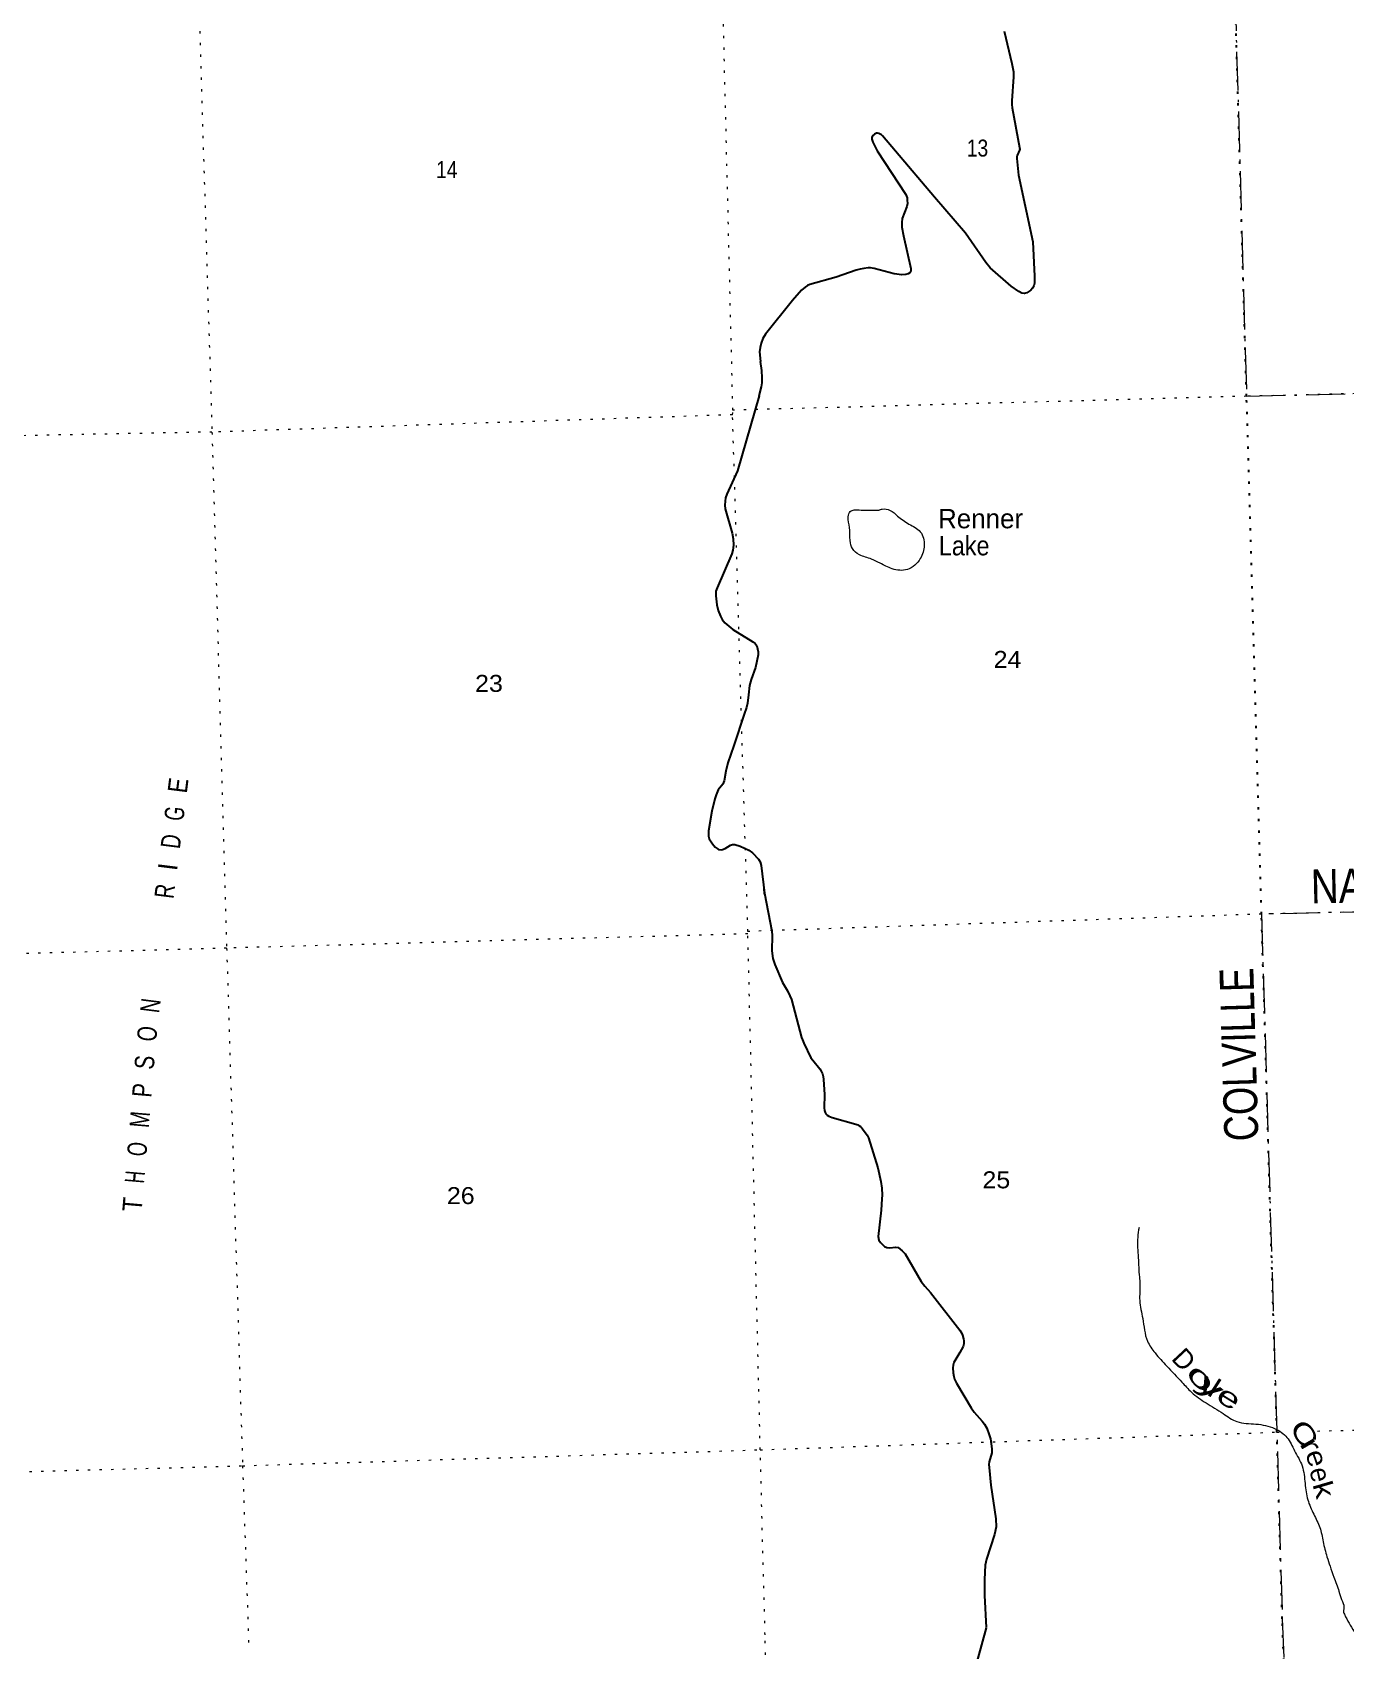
# Model space of a CAD drawing. Header units: feet. Extents: x 485078 to 733631, y 372822 to 564222.
# Drawn here: x 675762 to 689302, y 469869 to 486560 of the extents above; entities that cross this region are included whole.
import ezdxf

# ---------------------------------------------------------------- set-up
doc = ezdxf.new("R2010")
doc.units = ezdxf.units.FT
doc.header["$LTSCALE"] = 80
doc.linetypes.add('DOT_DASHED', pattern=[7.7, 5, -1.2, 0.3, -1.2])
doc.linetypes.add('DOTTED', pattern=[1.5, 0.3, -1.2])
for name, color, linetype, lineweight in [('29', 7, 'Continuous', 25), ('39', 7, 'Continuous', 13), ('41', 7, 'Continuous', 13), ('44', 7, 'DOT_DASHED', 13), ('6', 7, 'DOTTED', 25), ('7', 7, 'DOTTED', 13)]:
    doc.layers.add(name, color=color, linetype=linetype, lineweight=lineweight)
doc.layers.add('42', color=7, linetype='Continuous')

msp = doc.modelspace()

# ---------------------------------------------------------------- linework, layer by layer
at = {"layer": '29'}
msp.add_line((683255.46, 482811.83), (683032.17, 482037.59), dxfattribs=at)
for points in [[(685782.74, 486573.83), (685860.75, 486239.86), (685877.03, 486152.06), (685878.09, 486101.07), (685859.69, 485853.89), (685860.75, 485814.83), (685865.11, 485783.41), (685940.97, 485372.47), (685942.06, 485357.3), (685938.78, 485346.44), (685914.96, 485288.99), (685911.71, 485278.14), (685912.77, 485259.7), (685930.11, 485086.22), (686077.5, 484400.97), (686094.83, 484045.34), (686093.79, 483974.86), (686087.29, 483944.5), (686074.28, 483920.65), (686055.86, 483901.13), (686037.44, 483885.95), (686014.68, 483874.02), (685989.75, 483868.6), (685964.79, 483871.86), (685932.32, 483887.03), (685852.08, 483941.25), (685636.45, 484133.17), (685593.1, 484185.22), (685383.92, 484487.71), (685063.14, 484860.69), (684526.71, 485493.94), (684516.95, 485502.57), (684490.94, 485516.71), (684475.77, 485519.96), (684464.93, 485519.92), (684443.26, 485509.12), (684424.83, 485492.85), (684416.17, 485474.42), (684416.17, 485459.24), (684425.92, 485426.71), (684473.6, 485337.76), (684768.37, 484886.71), (684780.3, 484854.21), (684782.47, 484828.19), (684783.55, 484795.66), (684777.04, 484765.28), (684730.45, 484639.53), (684725.02, 484600.47), (684727.2, 484551.7), (684742.36, 484461.69), (684820.39, 484123.4), (684820.4, 484100.63), (684807.4, 484080.03), (684793.31, 484069.19), (684768.37, 484062.69), (684725.03, 484060.52), (684646.99, 484071.36), (684441.09, 484124.49), (684403.16, 484130.99), (684378.23, 484132.08), (684335.97, 484125.57), (684296.96, 484116.9), (684256.86, 484106.06), (684048.78, 484036.66), (683777.85, 483958.6), (683754, 483949.93), (683728.01, 483932.58), (683693.31, 483902.22), (683597.96, 483793.79), (683320.53, 483446.83), (683294.5, 483401.28), (683277.16, 483355.74), (683264.16, 483310.2), (683259.84, 483264.68), (683268.09, 483165.6)], [(683255.46, 482811.83), (683280.42, 482905.76), (683284.75, 482946.96), (683286.92, 482996.84), (683282.58, 483072.74), (683268.09, 483165.6)], [(683032.17, 482037.59), (682922.78, 481797.62), (682909.78, 481760.75), (682903.27, 481723.89), (682901.11, 481682.69), (682905.44, 481645.82), (682976.96, 481396.44), (682987.81, 481337.89), (682989.97, 481270.66), (682985.63, 481220.79), (682974.8, 481181.75), (682823.08, 480830.45), (682810.07, 480795.76), (682807.9, 480750.21), (682818.74, 480656.96), (682831.74, 480596.25), (682855.59, 480539.87), (682875.09, 480505.17), (682901.11, 480470.47), (682983.47, 480401.07), (683191.55, 480275.3), (683213.22, 480255.78), (683230.56, 480231.93), (683243.57, 480171.21), (683243.57, 480138.68), (683217.56, 480010.73), (683172.04, 479887.13), (683156.87, 479824.24), (683143.87, 479728.82), (683135.2, 479642.08), (683126.53, 479596.54), (683100.52, 479529.31)], [(683100.52, 479529.31), (682994.31, 479204.04), (682933.62, 479026.22), (682911.94, 478941.65), (682894.61, 478839.72), (682881.6, 478807.2), (682833.91, 478746.48), (682812.24, 478696.6), (682797.07, 478655.4), (682768.89, 478527.45), (682734.21, 478323.61), (682734.22, 478269.4), (682740.72, 478243.37), (682773.23, 478189.16), (682801.41, 478156.63), (682820.92, 478141.45), (682836.09, 478130.61), (682864.26, 478128.44), (682877.27, 478130.61), (682905.45, 478141.45), (682959.63, 478176.14), (682979.14, 478182.66), (683002.99, 478182.66), (683059.34, 478167.47), (683148.21, 478126.27), (683185.05, 478098.08), (683247.91, 478033.02), (683267.42, 478004.83), (683276.09, 477967.96), (683310.77, 477681.71), (683384.46, 477291.38)], [(683384.46, 477291.38), (683388.79, 477245.85), (683386.62, 477085.38), (683397.46, 477009.47), (683416.97, 476946.59), (683495, 476760.09), (683547.02, 476675.52), (683573.03, 476621.31), (683588.2, 476584.44), (683692.24, 476194.1), (683700.91, 476168.08), (683716.08, 476135.55), (683789.78, 475984.83), (683807.11, 475957.73), (683880.81, 475870.99), (683895.99, 475846.04), (683906.83, 475818.93), (683915.5, 475790.74), (683919.82, 475758.22), (683928.49, 475606.42), (683925.25, 475468.71), (683928.49, 475441.61), (683935, 475418.84), (683942.85, 475403.98), (683955.86, 475393.14), (683974.02, 475381.97), (684006.52, 475367.88), (684253.62, 475298.49), (684272.04, 475291.43), (684283.97, 475284.93), (684299.68, 475274.08), (684309.97, 475263.79), (684321.35, 475252.4), (684370.66, 475185.72), (684382.05, 475158.61), (684479.03, 474847.43), (684509.93, 474708.63), (684518.6, 474638.15), (684522.38, 474565.52), (684521.85, 474528.63), (684512.27, 474410.34)], [(684512.27, 474410.34), (684483.93, 474140.45), (684488.26, 474103.58), (684505.6, 474079.73), (684548.95, 474038.52), (684572.79, 474027.68), (684600.97, 474023.35), (684661.66, 474032.02), (684689.84, 474027.68), (684728.85, 473992.98), (684759.2, 473960.45), (684926.1, 473676.37), (684962.93, 473626.49), (685021.47, 473563.61), (685324.92, 473173.26), (685340.08, 473148.31), (685350.92, 473121.21), (685361.76, 473084.34), (685364.96, 473065.44), (685365, 473033.38), (685358.45, 473006.88), (685324.92, 472943.39), (685264.23, 472839.3), (685254.47, 472812.18), (685252.3, 472787.24), (685255.56, 472735.21), (685262.05, 472697.25), (685269.64, 472670.14), (685290.24, 472626.78), (685439.79, 472371.97), (685472.31, 472327.52), (685554.68, 472236.44), (685578.51, 472203.9), (685601.27, 472162.7), (685628.37, 472093.31), (685639.2, 472052.1), (685654.38, 471950.18)], [(685654.38, 471950.18), (685654.38, 471910.07), (685626.2, 471814.65), (685624.04, 471788.62), (685626.2, 471756.09), (685643.54, 471573.93), (685695.57, 471226.95), (685697.73, 471146.72), (685682.56, 471066.47), (685600.19, 470812.76), (685587.19, 470749.86), (685578.52, 470602.39), (685578.52, 470437.58), (685595.86, 470107.95)], [(684406.29, 468142.06), (684475.74, 468159.46), (684597.24, 468163.8), (685204.74, 468194.19), (685239.46, 468200.69), (685265.49, 468211.55), (685313.22, 468241.94), (685443.4, 468359.16), (685469.44, 468387.38), (685499.81, 468437.3), (685519.34, 468485.06), (685521.51, 468537.16), (685491.14, 468745.55), (685386.99, 469175.35), (685380.48, 469250.24), (685386.99, 469327.3), (685426.05, 469479.25), (685598.66, 470103.5)]]:
    msp.add_lwpolyline(points, dxfattribs=at)
msp.add_arc((683524.15, 477720.53), 219.29, 178.57075, 193.45057, dxfattribs=at)
at = {"layer": '39'}
for p, q in [((689280.24, 470271.74), (689280.23, 470271.69)), ((689289.03, 470244.58), (689302.09, 470218.61))]:
    msp.add_line(p, q, dxfattribs=at)
msp.add_arc((689334.97, 470273.76), 54.22, 169.31689, 212.41755, dxfattribs=at)
for points in [[(677242.27, 495055.48), (677105.71, 494928.28), (677049.03, 494785.32), (677010.28, 494576.51), (676954.09, 494318.11), (676850.68, 494142.13), (676717.98, 493982.73), (676583.07, 493790.8), (676417.77, 493599.19), (676201.42, 493414.83), (676015.17, 493199.76), (675928.9, 493042.97), (675733.48, 492811.18), (675604.86, 492615.55), (675600.36, 492374.23), (675554.32, 492079.94), (675478.15, 491923.72), (675205.46, 491590.34), (675066.62, 491325.26), (674963.89, 491066.27), (674793.2, 490791.29), (674550.32, 490396.79), (674475.86, 490139.39), (674403.6, 489985.42), (674263.4, 489815.47), (674000.02, 489567.7), (673734.67, 489283.35), (673587.54, 489092.76), (673479.16, 488861.8), (673403.79, 488691.45), (673366.84, 488557.7), (673389.23, 488342.21), (673265.29, 488171.15), (673112.61, 488184.85), (672890.3, 488176.39), (672668.3, 488020.08), (672464.4, 487759.44), (672363.22, 487508.64), (672365.14, 487332.51), (672453.53, 487167.32), (672429.3, 486916.79), (672495.65, 486711.87), (672414.41, 486395.33), (672302.64, 486188.5), (672149.89, 485918.59), (671926.53, 485608.24), (671828.05, 485274.53), (671930.29, 484901.47), (671976.15, 484665.01), (672038.11, 484465.92), (672207.89, 484329.62), (672165.71, 484003.12), (672159.67, 483824.52), (672176.03, 483501.32), (672129.42, 483217.12), (672020.78, 483097.57), (671928.66, 482865.51), (671912.54, 482508.07), (671895.52, 482237.69), (671791.93, 482029.29), (671651.81, 481964.68), (671445.49, 481746.45), (671378.37, 481359.81), (671244.35, 481009.92), (671054.41, 480788.56), (671041.51, 480623.75), (671048, 480225.05), (670908.81, 479716.86), (670919.11, 479393.32), (671109.53, 479179.17), (671202.22, 478902.81), (671016.27, 478718.14), (670893.64, 478488.41), (670972.59, 478168.73), (671026.36, 477722.04), (670911.07, 477292.17), (670921.98, 477100.34), (671098.07, 476782.08), (671154.45, 476396.31), (671028.46, 476083.33), (671036.96, 475933.91), (671029.9, 475595.21), (670938.69, 475276.09), (670808.66, 474962.89), (670620.34, 474534.99), (670445.87, 474077.49), (670323.91, 473764.75), (670298.68, 473425.03), (670301.36, 473022.06), (670176.53, 472759.79), (670077.72, 472503.04), (670002.66, 472184.83), (669866.61, 472013.09), (669668.72, 471736.1)], [(684487.22, 481631.23), (684525, 481643.48), (684604.77, 481629.74), (684683.03, 481571.34), (684799.13, 481488.74), (684917.13, 481408.27), (684957.47, 481268.74), (684916.6, 481132.74), (684783.27, 481019.9), (684626.9, 481027.31), (684502.09, 481085.12), (684414.65, 481126.79), (684288.51, 481172.36), (684216.08, 481235.14), (684193.08, 481318.93), (684187.4, 481454.33), (684173.01, 481564.94), (684194.25, 481618.8), (684235.84, 481635.32), (684286.54, 481634.12), (684373.7, 481632.95), (684493.27, 481631.57)], [(687172.43, 474234.35), (687157.99, 474132.26), (687163.88, 473921.91), (687175.25, 473722), (687181.18, 473653.46), (687178.95, 473479.12), (687209.71, 473294.48), (687259.49, 473060.27), (687337.27, 472939.05), (687458.37, 472804.06), (687613.62, 472638.58), (687712.69, 472534.76), (687862.81, 472423.68), (688039.17, 472314.09), (688181.63, 472230.94), (688377.51, 472205.5), (688570.5, 472159.63), (688697.27, 472067.5), (688775.97, 471930.12), (688853.69, 471774.46), (688884.33, 471591.84), (688912.04, 471425.26), (688973.26, 471274.75), (689035.59, 471140.51), (689070.33, 470992.56), (689109.58, 470836.76), (689141.45, 470739.29), (689180.19, 470628.02), (689233.11, 470481.1), (689260.26, 470395.52), (689285.04, 470315.88), (689281.55, 470283.83)], [(689302.09, 470218.61), (689404.18, 470047.81), (689518.35, 469920.52), (689625.99, 469805.12), (689705.42, 469686.65), (689760.43, 469518.68), (689829.05, 469312.76), (689946.02, 469165.33), (690115.85, 469064.4), (690312.41, 468952.33), (690416.87, 468814.55), (690537.73, 468671.31), (690690.77, 468585.95), (690900.63, 468496.65), (691051.03, 468427.38), (691242.71, 468390.02), (691390.16, 468397.56), (691533.51, 468459.6), (691722.41, 468600.25), (691876.31, 468597.91), (692049.72, 468561.89), (692119.36, 468487.58), (692172.13, 468378.23), (692248.76, 468279.89), (692392.1, 468341.93), (692545.78, 468398.28), (692737.85, 468350.81), (692916.4, 468391.9), (693065.72, 468350.93), (693298.51, 468296.89), (693479.85, 468265.22), (693686.69, 468254.74), (694010.13, 468212.18), (694220.62, 468264.59), (694431.5, 468201.63), (694626.6, 468127.96), (694827.76, 468107.15), (695079.29, 468039.64), (695214.38, 468000.17), (695483.48, 468002.14), (695652.63, 468024.65), (695725.14, 467928.19), (695904.14, 467799.27), (696059.89, 467643.16), (696205.7, 467482.64), (696351.58, 467372.72), (696521.27, 467328.47), (696704.54, 467246.26), (696816, 467189.71), (696859.51, 467005.12), (697155.89, 466929.17), (697552.78, 466923.77), (697757.29, 466921.3), (697957.29, 466930.81), (698131.33, 466962.57)]]:
    msp.add_spline(points, degree=3, dxfattribs=at)
at = {"layer": '44'}
for points in [[(676611.19, 515899.24), (676836.09, 509526.81), (677142.89, 498795.49), (682434.37, 498951.32), (682518.06, 498939.82), (687817.62, 499096.1), (687986.43, 493530.76), (688125.3, 488206.82), (688280.65, 482806.83), (693719.22, 482940.54), (693956.95, 477587.73), (688434.69, 477465.51), (688649.39, 470198.26)], [(688649.39, 470198.26), (688773, 466766.95), (694401, 466945.95), (694488, 461456.95), (694691, 456153.95), (694788, 450823.95), (695048, 445380.95), (695141, 440040.95), (695323, 434686.95), (700396, 434854.95), (700562, 430195.95), (700743, 424896.95), (695417, 424709.95), (690101, 424527.95), (684752, 424375.95), (679411, 424204.95), (679406.87, 423859.49)]]:
    msp.add_lwpolyline(points, dxfattribs=at)
at = {"layer": '6'}
for points in [[(688649.39, 470198.2), (688592.88, 472122.4), (688434.69, 477465.51), (688280.65, 482806.83), (688125.3, 488206.82), (687986.43, 493530.76), (687817.62, 499096.1), (687811.62, 499292.66)], [(689105.46, 451571.41), (689014, 455995.95), (688912, 461284.95), (688773, 466766.95), (688649.39, 470198.2)]]:
    msp.add_lwpolyline(points, dxfattribs=at)
at = {"layer": '7'}
for points in [[(683315.91, 470032.9), (683266.43, 471940.29), (683138.41, 477287.13), (682981.03, 482616.1), (682984.44, 482662.89), (682855.6, 487952.95), (682854.24, 488048.09), (682691.66, 493397.03), (682518.06, 498939.82)], [(677247.24, 493117.13), (677450.07, 487772.48), (677613.86, 482437.78), (677764.84, 477114.53), (677928.86, 471775.79), (677994.54, 469869.18)], [(694504.17, 482965.56), (693719.22, 482940.54), (688280.65, 482806.83), (682984.44, 482662.89)], [(682981.03, 482616.1), (677613.86, 482437.78), (672266.67, 482335.54), (669348.53, 482213.84)], [(696803.32, 477678.58), (693956.95, 477587.73), (688434.69, 477465.51), (683138.41, 477287.13)], [(683139.79, 477262.9), (677764.84, 477114.53), (672454.5, 476969.79), (669510.28, 476870.64)], [(689012.88, 472133.86), (694190.36, 472275.18), (699068.48, 472408.82)], [(669671.39, 471548.14), (672614.48, 471630.83), (677928.86, 471775.79), (683266.43, 471940.29), (688592.88, 472122.4), (688689.47, 472125.04)], [(684281, 434377.95), (684137, 439683.95), (683992, 444996.95), (683968, 445178.95), (683802, 450457.95), (683652, 455863.95), (683568, 461222.95), (683411, 466586.95), (683315.91, 470032.9)]]:
    msp.add_lwpolyline(points, dxfattribs=at)

# ---------------------------------------------------------------- texts
at = {"layer": '41'}
msp.add_text('Renner', height=200, dxfattribs=at).set_placement((685099.75, 481445.25))
at = {"layer": '41', "width": 0.9}
msp.add_text('Lake', height=200, dxfattribs=at).set_placement((685108.42, 481165.8))
at = {"layer": '41'}
for s, rotation, p in [('D', 313.05, (687496.38, 472873.7)), ('e', 282.426, (688927.8, 471736.73))]:
    msp.add_text(s, height=200, rotation=rotation, dxfattribs=at).set_placement(p)
for s, rotation, width, p in [('o', 313.4, 1.95, (687640.35, 472719.68)), ('y', 319.975, 1.95, (687748.61, 472605.59)), ('l', 327.411, 1.3, (687863.18, 472512.79)), ('e', 328.208, 1.55, (687950.7, 472457.1)), ('C', 304.82, 1.45, (688713.54, 472164.61)), ('r', 300.015, 1.65, (688820.21, 472006.25)), ('e', 288.845, 1.15, (688882.69, 471904.84)), ('k', 286.342, 1.25, (688958.23, 471583.04))]:
    msp.add_text(s, height=200, rotation=rotation, dxfattribs=dict(at, width=width)).set_placement(p)
at = {"layer": '42'}
for s, rotation, width, p in [('E', 82.84, 0.85, (677353.43, 478705.5)), ('G', 82.84, 0.7, (677317.4, 478418.77)), ('D', 82.84, 0.75, (677281.38, 478132.04)), ('R', 82.84, 0.75, (677216.8, 477617.97)), ('N', 82.84, 0.75, (677068.6, 476438.27)), ('O', 84.269, 0.75, (677036.64, 476144.78)), ('S', 85.149, 0.8, (677012.2, 475856.84)), ('P', 85.149, 0.8, (676987.76, 475568.89)), ('M', 85.149, 0.75, (676961.19, 475255.85)), ('O', 85.149, 0.7, (676936.22, 474961.62)), ('H', 85.149, 0.65, (676912.58, 474683.1)), ('T', 85.149, 0.9, (676887.61, 474388.87))]:
    msp.add_text(s, height=200, rotation=rotation, dxfattribs=dict(at, width=width)).set_placement(p)
msp.add_text('I', height=200, rotation=82.84, dxfattribs=at).set_placement((677252.82, 477904.7))
at = {"layer": '44'}
for s, rotation, width, p in [('NATIONAL', 1.268, 0.85, (688947.33, 477575.04)), ('COLVILLE', 91.696, 0.8, (688403.29, 475128.34))]:
    msp.add_text(s, height=350, rotation=rotation, dxfattribs=dict(at, width=width)).set_placement(p)
at = {"layer": '7'}
for s, width, p in [('13', 0.85, (685395.67, 485279.7)), ('14', 0.85, (679923.69, 485056.99)), ('24', 1.1, (685672.61, 480005.3)), ('23', 1.1, (680326.46, 479758.02)), ('25', 1.1, (685557.65, 474637.46)), ('26', 1.1, (680035.67, 474474.74))]:
    msp.add_text(s, height=175, dxfattribs=dict(at, width=width)).set_placement(p)

doc.saveas('drawing.dxf')
